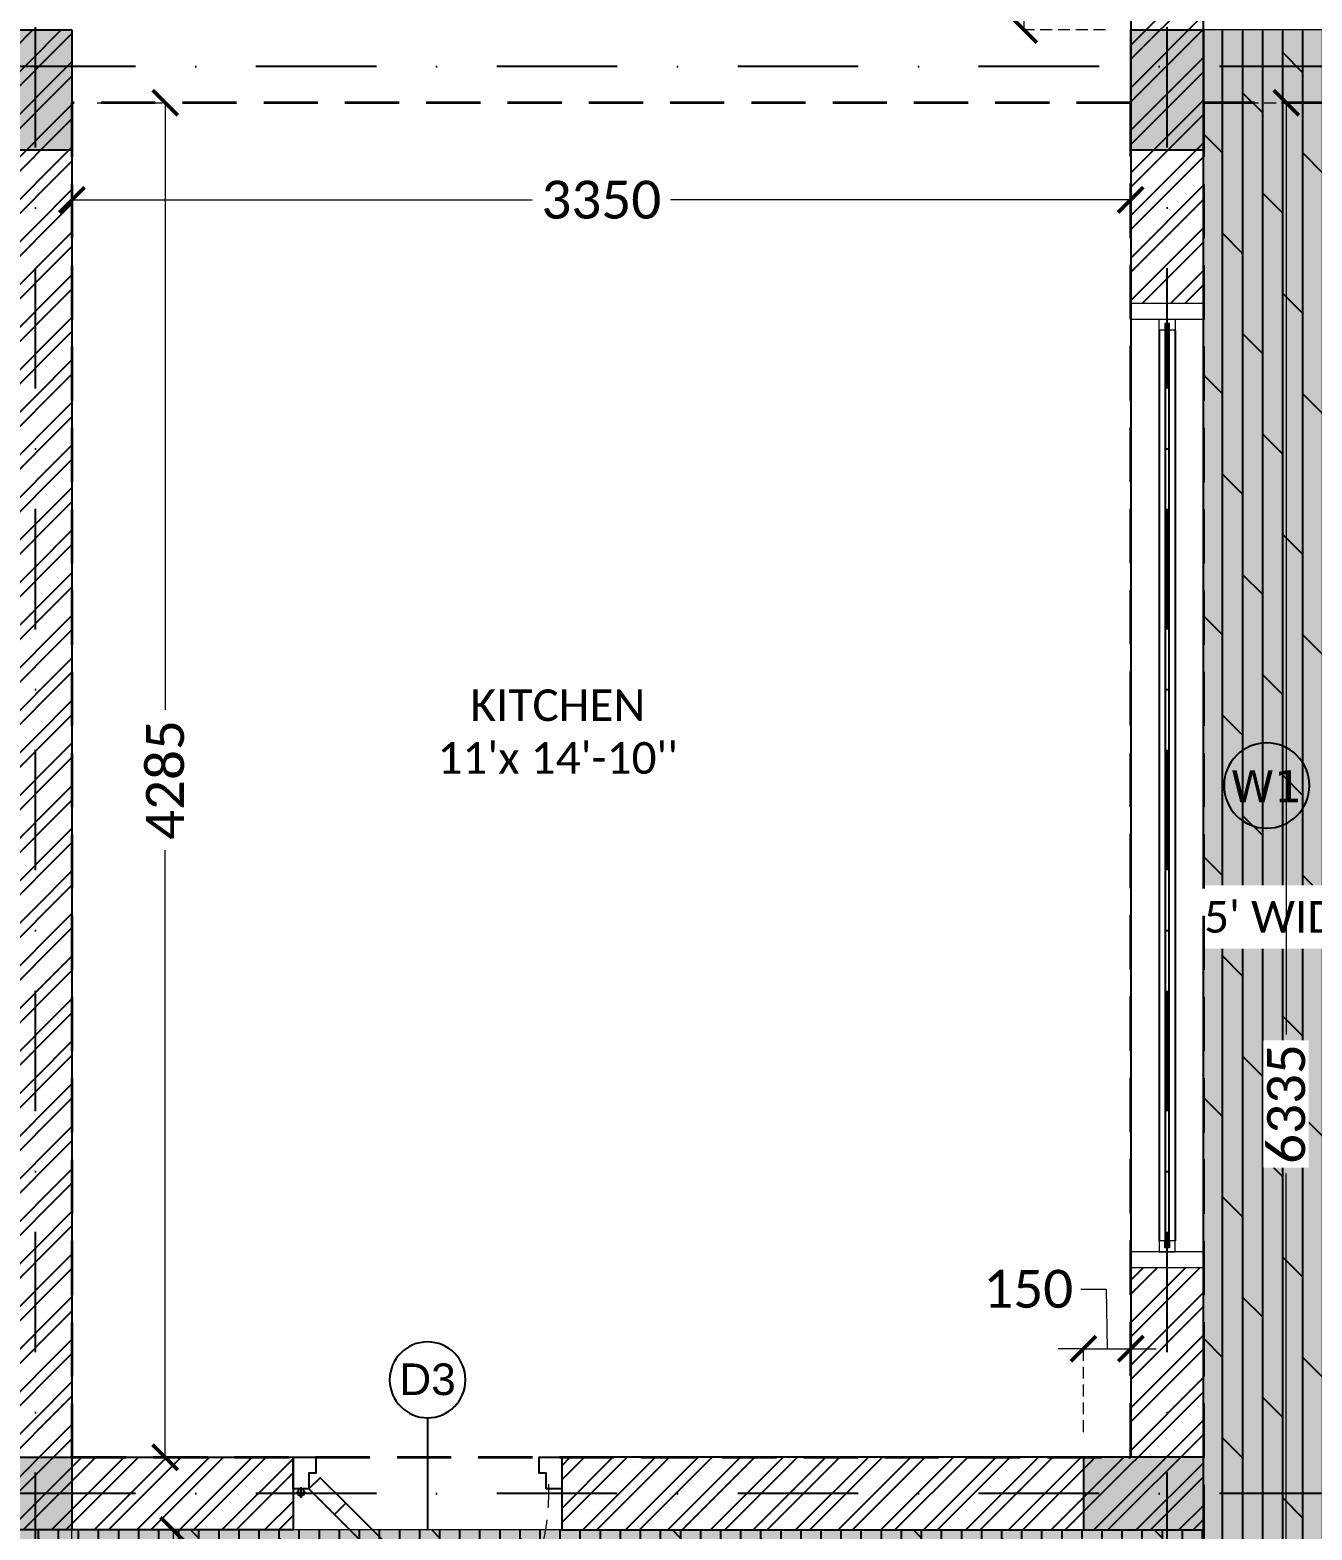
# Model space of a CAD drawing. Header units: millimetres. Extents: x -10000 to 124200, y -12045 to 23620.
# Drawn here: x 41957 to 46013, y 0 to 4745 of the extents above; entities that cross this region are included whole.
import ezdxf
from ezdxf.enums import TextEntityAlignment as Align

# ---------------------------------------------------------------- set-up
doc = ezdxf.new("R2010")
doc.units = ezdxf.units.MM
doc.header["$LTSCALE"] = 150
doc.set_wipeout_variables(frame=1)
for name, pattern in [('3BHK-W(SB)$0$HIDDEN', [0.375, 0.25, -0.125]), ('DASHDOTX2', [50.8, 25.4, -12.7, 0, -12.7]), ('DASHED', [0.75, 0.5, -0.25]), ('HIDDENX2', [19.05, 12.7, -6.35])]:
    doc.linetypes.add(name, pattern=pattern)
for name, color, linetype in [('ad-Column', 3, 'Continuous'), ('ad-Column Hatch', 125, 'Continuous'), ('ad-Door', 11, 'Continuous'), ('ad-Furniture', 8, 'Continuous'), ('ad-Grid', 8, 'DASHDOTX2'), ('ad-Text main', 7, 'Continuous'), ('ad-Text Main_Door&window Label', 7, 'Continuous'), ('ad-Verandah', 33, 'Continuous'), ('ad-Wall', 240, 'Continuous'), ('ad-Wall hatch', 8, 'Continuous')]:
    doc.layers.add(name, color=color, linetype=linetype)
doc.layers.add('ad-Dimension', color=5, linetype='Continuous', lineweight=0, true_color=0x0000ff)
doc.layers.add('ad-Framing', color=30, linetype='Continuous', lineweight=35, true_color=0xff7f00)
doc.layers.add('ad-Elevation 10', color=8, linetype='Continuous', lineweight=0)
doc.layers.add('ad-Glass Sectionline', color=140, linetype='Continuous', true_color=0x00bfff)
doc.layers.get('ad-Furniture').off()
doc.styles.add('6 U T S R N_Corridor-Basement$0$Standard', font='arial.ttf')
doc.styles.add('6 U T S R N_Typical Floor Plan$0$3BHK-E(NB)$0$grid_text', font='verdana.ttf', dxfattribs={"width": 0.9})
doc.styles.add('New Text Style', font='arial.ttf', dxfattribs={"height": 100})
doc.styles.add('ROMANS-TITLE', font='arial.ttf', dxfattribs={"width": 0.8})
doc.styles.get("Standard").update_dxf_attribs({"font": 'calibril.ttf'})
doc.dimstyles.new('A-75-DIM-INT (Framing)', dxfattribs={"dimscale": 100, "dimtxt": 1.5, "dimasz": 1, "dimexe": 0, "dimexo": 0, "dimgap": 0.5, "dimtad": 0, "dimdec": 0, "dimdsep": 46, "dimtxsty": 'ROMANS-TITLE', "dimblk": 'ARCHTICK', "dimcen": 0.025, "dimclrd": 5, "dimclre": 5, "dimclrt": 256, "dimazin": 2, "dimtfac": 1, "dimtdec": 0, "dimtmove": 1, "dimatfit": 0, "dimldrblk": 'ARCHTICK', "dimfxl": 1, "dimtfill": 1, "dimtolj": 1, "dimtzin": 0, "dimarcsym": 0})

# ---------------------------------------------------------------- blocks, each defined once
blk = doc.blocks.new('6 U T S R N_Typical Floor Plan$0$ad_Window Tag')
blk.add_circle((0, 0), 150)
at = {"style": '6 U T S R N_Typical Floor Plan$0$3BHK-E(NB)$0$grid_text', "width": 0.9}
blk.add_attdef('D1', text='', height=125, dxfattribs=at).set_placement((0, 0), align=Align.MIDDLE_CENTER)
blk = doc.blocks.new('zw$3849')
at = {"layer": 'ad-Text Main_Door&window Label'}
ref = blk.add_blockref('6 U T S R N_Typical Floor Plan$0$ad_Window Tag', (12320, 2355), dxfattribs=dict(at, xscale=-0.9, yscale=0.9, zscale=0.9))
ref.add_attrib('D1', 'W1', dxfattribs={"height": 101.25, "rotation": 1800, "style": '6 U T S R N_Typical Floor Plan$0$3BHK-E(NB)$0$grid_text'}).set_placement((12319, 2352.9), align=Align.MIDDLE_CENTER)
at = {"layer": 'ad-Text main', "char_height": 100, "width": 1424.195, "attachment_point": 5, "bg_fill": 2}
for s, insert in [("KITCHEN\\P11'x 14'-10''", (10077.5, 2525.1)), ("\\pxqj;5' WIDE VERANDAH", (12834.1, 1938.9))]:
    blk.add_mtext(s, dxfattribs=dict(at, insert=insert))
blk = doc.blocks.new('*U149')
for p, q in [((-25, -127.8), (-25, -94.4)), ((-8.3, -111.1), (-41.7, -111.1)), ((-563.8, -513.3), (-548.9, -528.2)), ((-498.7, -578.5), (-513.6, -563.6))]:
    blk.add_line(p, q)
for points in [[(-800, -100), (-800, -50), (-778.6, -50), (-778.6, -35.7), (-778.6, 0), (-850, 0), (-850, -100)], [(-50, -100), (0, -100), (0, 0), (-71.4, 0), (-71.4, -35.7), (-71.4, -50), (-50, -50)], [(-50, -100), (-130.8, -180.8), (-166.2, -145.5), (-85.4, -64.6)], [(-130.8, -180.8), (-499.5, -549.5), (-534.9, -514.2), (-166.2, -145.5)], [(-580.3, -630.3), (-499.5, -549.5), (-534.9, -514.2), (-615.7, -595)]]:
    blk.add_lwpolyline(points, close=True)
for points in [[(-560.7, -540), (-588.2, -512.5), (-525.4, -449.7), (-517.5, -457.6), (-574.5, -526.2)], [(-525.4, -575.4), (-497.9, -602.8), (-435.1, -540), (-442.9, -532.2), (-511.5, -589.2)]]:
    blk.add_lwpolyline(points)
blk.add_circle((-25, -111.1), 11.1)
at = {"color": 8, "linetype": 'DASHED', "lineweight": 0}
blk.add_arc((-66, -108.5), 741.9, 178.1881, 271.8119, dxfattribs=at)
at = {"layer": 'ad-Text Main_Door&window Label'}
blk.add_line((-425, 125), (-425, -230), dxfattribs=at)
blk.add_circle((-425.3, 245), 120, dxfattribs=at)
at = {"layer": 'ad-Text Main_Door&window Label', "style": 'New Text Style'}
blk.add_attdef('D1', text='', height=100, dxfattribs=at).set_placement((-425.3, 245), align=Align.MIDDLE_CENTER)
blk = doc.blocks.new('zw$4DB2')
blk.add_wipeout([(0, 3050), (0, 0), (-230, 0), (-230, 3050)]).dxf.layer = 'ad-Elevation 10'
at = {"layer": 'ad-Elevation 10'}
for points in [[(-230, 3000), (0, 3000), (0, 3050), (-230, 3050)], [(-122, 2965), (-140, 2965), (-140, 3000), (-90, 3000), (-90, 2965), (-108, 2965), (-108, 2987), (-122, 2987)], [(-230, 50), (-230, 0), (0, 0), (0, 50)], [(-122, 85), (-140, 85), (-140, 50), (-90, 50), (-90, 85), (-108, 85), (-108, 63), (-122, 63)]]:
    blk.add_lwpolyline(points, close=True, dxfattribs=at)
for points in [[(-230, 0), (-230, 3050)], [(0, 0), (0, 3050)]]:
    blk.add_lwpolyline(points, dxfattribs=at)
at = {"layer": 'ad-Glass Sectionline'}
for points in [[(-140, 2965), (-140, 85)], [(-90, 2965), (-90, 85)]]:
    blk.add_lwpolyline(points, dxfattribs=at)
blk.add_lwpolyline([(-110, 2982.5), (-110, 65), (-120, 65), (-120, 2982.5)], close=True, dxfattribs=at)
blk = doc.blocks.new('zw$42B5')
at = {"layer": 'ad-Wall hatch', "transparency": 33554610}
h = blk.add_hatch(dxfattribs=at)
h.set_pattern_fill('ANSI32', color=256, scale=10)
h.set_pattern_definition([(45, (-1040635.14, 674820.02), (-67.351921, 67.351921), []), (45, (-1040590.24, 674820.02), (-67.351921, 67.351921), [])])
h.paths.add_polyline_path([(12120, 13620), (12120, 10220), (11890, 10220), (11890, 13390), (7240, 13390), (7240, 8645), (4245, 8645), (4245, 8875), (4445, 8875), (4445, 9370), (4560, 9370), (4560, 8760), (7010, 8760), (7010, 10500), (6360, 10500), (6360, 10615), (7010, 10615), (7010, 13390), (4560, 13390), (4560, 10615), (5560, 10615), (5560, 10500), (4445, 10500), (4445, 13390), (230, 13390), (230, 8875), (3345, 8875), (3345, 8645), (3060, 8645), (3060, 4745), (3345, 4745), (3345, 4515), (230, 4515), (230, 230), (4995, 230), (4995, 3130), (6060, 3130), (6060, 3015), (5110, 3015), (5110, 230), (8310, 230), (8310, 3015), (6860, 3015), (6860, 3130), (8310, 3130), (8310, 4630), (5110, 4630), (5110, 3930), (4995, 3930), (4995, 4515), (4245, 4515), (4245, 4745), (8540, 4745), (8540, 230), (9240, 230), (9240, 0), (0, 0), (0, 4745), (2830, 4745), (2830, 8645), (0, 8645), (0, 13620)])
h = blk.add_hatch(dxfattribs=at)
h.set_pattern_fill('ANSI32', color=256, scale=10)
h.set_pattern_definition([(45, (411299.33, 102900.03), (-67.35192, 67.35192), []), (45, (411344.235, 102900.03), (-67.35192, 67.35192), [])])
h.paths.add_polyline_path([(12120, 0), (12120, 9020), (11890, 9020), (11890, 230), (10090, 230), (10090, 0)])
at = {"layer": 'ad-Wall'}
blk.add_lwpolyline([(8540, 4745), (8540, 230), (9240, 230), (9240, 0), (0, 0)], dxfattribs=at)
at = {"layer": 'ad-Door', "ltscale": 5}
ref = blk.add_blockref('*U149', (9240, 230), dxfattribs=dict(at, xscale=-1, rotation=359.9999999999999))
ref.add_attrib('D1', 'D3', dxfattribs={"layer": 'ad-Text Main_Door&window Label', "height": 100, "rotation": 360, "style": 'New Text Style'}).set_placement((9665.3, 476.8), align=Align.MIDDLE_CENTER)
at = {"rotation": 359.9999999999999}
blk.add_blockref('zw$4DB2', (12120, 830), dxfattribs=at)
at = {"layer": 'ad-Wall'}
blk.add_lwpolyline([(12120, 0), (12120, 9020), (11890, 9020), (11890, 230), (10090, 230), (10090, 0)], close=True, dxfattribs=at)
blk = doc.blocks.new('zw$6AA0')
at = {"layer": 'ad-Column Hatch', "transparency": 33554687}
h = blk.add_hatch(color=256, dxfattribs=at)
h.dxf.hatch_style = 1
h.paths.add_polyline_path([(0, -230), (380, -230), (380, 0), (0, 0)])
at = {"layer": 'ad-Column'}
blk.add_lwpolyline([(0, -230), (380, -230), (380, 0), (0, 0)], close=True, dxfattribs=at)
blk = doc.blocks.new('1625E_Columns')
at = {"layer": 'ad-Column', "xscale": -1}
for p, rotation in [((8310, 4745), 90), ((11890, 4745), 90), ((8160, 0), 180)]:
    blk.add_blockref('zw$6AA0', p, dxfattribs=dict(at, rotation=rotation))
at = {"layer": 'ad-Column', "rotation": 179.9999999999997}
blk.add_blockref('zw$6AA0', (12120, 0), dxfattribs=at)
blk = doc.blocks.new('zw$D357')
at = {"layer": 'ad-Elevation 10', "insert": (210.4, -857.9), "char_height": 100, "width": 720.07, "attachment_point": 5, "rotation": 90, "style": '6 U T S R N_Corridor-Basement$0$Standard', "bg_fill": 3, "box_fill_scale": 1, "bg_fill_color": 257, "bg_fill_transparency": 0}
blk.add_mtext('{\\fCalibri Light|b0|i0|c0|p34;JAALI WALL}', dxfattribs=at)
blk.add_wipeout([(0, 0), (115, 0), (115, -1750), (0, -1750)])
at = {"layer": 'ad-Elevation 10'}
blk.add_lwpolyline([(115, -1750), (115, 0), (0, 0), (0, -1750)], close=True, dxfattribs=at)
blk = doc.blocks.new('zw$2927')
at = {"layer": 'ad-Furniture'}
blk.add_blockref('zw$D357', (-3695, -13620), dxfattribs=at)
blk = doc.blocks.new('zw$3055')
at = {"layer": 'ad-Verandah', "transparency": 33554559}
h = blk.add_hatch(color=256, dxfattribs=at)
h.dxf.hatch_style = 1
h.paths.add_polyline_path([(13640, -8875), (12120, -8875), (12120, -13620), (6200, -13620), (6200, -15670), (13640, -15670)])
at = {"layer": 'ad-Verandah', "transparency": 33554687}
h = blk.add_hatch(dxfattribs=at)
h.set_pattern_fill('DOLMIT', color=256, scale=10, angle=90)
h.set_pattern_definition([(90, (-1084315.54, 661200.024), (-63.5, 5e-14), []), (135, (-1084315.54, 661200.02), (-126.999913, -126.999913), [89.80256, -179.605122])])
h.paths.add_polyline_path([(13640, -8875), (12120, -8875), (12120, -13620), (6200, -13620), (6200, -15670), (13640, -15670)])
at = {"layer": 'ad-Verandah', "lineweight": 9}
blk.add_lwpolyline([(13640, -8875), (12120, -8875), (12120, -13620), (6200, -13620), (6200, -15670), (13640, -15670)], close=True, dxfattribs=at)
blk = doc.blocks.new('1625_East Villa')
at = {"layer": 'ad-Verandah', "rotation": 360}
blk.add_blockref('zw$3055', (0, 13620), dxfattribs=at)
blk.add_blockref('1625E_Columns', (0, 0))
at = {"layer": 'ad-Furniture', "rotation": 360}
blk.add_blockref('zw$2927', (12120, 13620), dxfattribs=at)
at = {"layer": 'ad-Wall'}
blk.add_blockref('zw$42B5', (0, 0), dxfattribs=at)
at = {"layer": 'ad-Text main'}
blk.add_blockref('zw$3849', (0, 0), dxfattribs=at)
blk = doc.blocks.new('1625E_Grid')
at = {"layer": 'ad-Grid', "ltscale": 0.1}
for points in [[(8425, -4010), (8425, 16020)], [(12005, -4010), (12005, 16020)], [(15600, 4630), (-1800, 4630)], [(15600, 115), (-1800, 115)]]:
    blk.add_lwpolyline(points, dxfattribs=at)
blk = doc.blocks.new('zw$7E9D')
at = {"layer": 'ad-Framing', "linetype": 'HIDDENX2', "ltscale": 0.09}
for points in [[(8540, -13390), (11890, -13390), (11890, -9105), (8540, -9105)], [(12120, -15440), (13310, -15440), (13310, -9105), (12120, -9105)]]:
    blk.add_lwpolyline(points, close=True, dxfattribs=at)
blk = doc.blocks.new('_ArchTick')
at = {"color": 0, "linetype": 'ByBlock', "const_width": 0.15}
blk.add_lwpolyline([(-0.5, -0.5), (0.5, 0.5)], dxfattribs=at)
blk = doc.blocks.new('*D36')
at = {"layer": 'ad-Dimension', "lineweight": -2, "transparency": 16777216}
for p, q in [((11502.4, -12627.7), (11582.4, -12627.7)), ((11582.4, -12627.7), (11585, -12816.4)), ((11510, -12816.4), (11430, -12816.4)), ((11510, -12816.4), (11660, -12816.4)), ((11660, -12816.4), (11740, -12816.4))]:
    blk.add_line(p, q, dxfattribs=at)
at = {"layer": 'ad-Dimension', "linetype": '3BHK-W(SB)$0$HIDDEN', "lineweight": -2, "transparency": 16777216}
for p, q in [((11510, -13080), (11510, -12816.4)), ((11660, -13080), (11660, -12816.4))]:
    blk.add_line(p, q, dxfattribs=at)
at = {"layer": 'Defpoints', "color": 0, "transparency": 16777216}
for p in [(11660, -12816.4), (11510, -13160), (11660, -13160)]:
    blk.add_point(p, dxfattribs=at)
at = {"layer": 'ad-Dimension', "lineweight": -2, "transparency": 16777216, "xscale": 80, "yscale": 80, "zscale": 80}
blk.add_blockref('_ArchTick', (11510, -12816.4), dxfattribs=at)
at = {"layer": 'ad-Dimension', "lineweight": -2, "transparency": 16777216, "xscale": 80, "yscale": 80, "zscale": 80, "rotation": 180}
blk.add_blockref('_ArchTick', (11660, -12816.4), dxfattribs=at)
at = {"layer": 'ad-Dimension', "transparency": 16777216, "insert": (11335.7, -12627.7), "char_height": 120, "attachment_point": 5, "bg_fill": 3, "box_fill_scale": 1.1, "bg_fill_color": 257, "bg_fill_transparency": 0}
blk.add_mtext('\\A1;150', dxfattribs=at)
blk = doc.blocks.new('*D44')
at = {"layer": 'ad-Dimension', "linetype": '3BHK-W(SB)$0$HIDDEN', "lineweight": -2, "transparency": 16777216}
for p, q in [((8390, -8875), (8605.4, -8875)), ((8390, -13160), (8605.4, -13160))]:
    blk.add_line(p, q, dxfattribs=at)
at = {"layer": 'ad-Dimension', "lineweight": -2, "transparency": 16777216}
for p, q in [((8605.4, -8875), (8605.4, -10795.5)), ((8605.4, -13160), (8605.4, -11239.5))]:
    blk.add_line(p, q, dxfattribs=at)
at = {"layer": 'Defpoints', "color": 0, "transparency": 16777216}
for p in [(8310, -8875), (8605.4, -8875), (8310, -13160)]:
    blk.add_point(p, dxfattribs=at)
at = {"layer": 'ad-Dimension', "lineweight": -2, "transparency": 16777216, "xscale": 80, "yscale": 80, "zscale": 80}
for p, rotation in [((8605.4, -8875), 90), ((8605.4, -13160), 270)]:
    blk.add_blockref('_ArchTick', p, dxfattribs=dict(at, rotation=rotation))
at = {"layer": 'ad-Dimension', "transparency": 16777216, "insert": (8605.4, -11017.5), "char_height": 120, "attachment_point": 5, "rotation": 90, "bg_fill": 3, "box_fill_scale": 1.1, "bg_fill_color": 257, "bg_fill_transparency": 0}
blk.add_mtext('\\A1;4285', dxfattribs=at)
blk = doc.blocks.new('*D45')
at = {"layer": 'ad-Dimension', "linetype": '3BHK-W(SB)$0$HIDDEN', "lineweight": -2, "transparency": 16777216}
for p, q in [((8310, -8955), (8310, -9182.3)), ((11660, -8955), (11660, -9182.3))]:
    blk.add_line(p, q, dxfattribs=at)
at = {"layer": 'ad-Dimension', "lineweight": -2, "transparency": 16777216}
for p, q in [((8310, -9182.3), (9766.1, -9182.3)), ((11660, -9182.3), (10203.9, -9182.3))]:
    blk.add_line(p, q, dxfattribs=at)
at = {"layer": 'Defpoints', "color": 0, "transparency": 16777216}
for p in [(8310, -8875), (11660, -8875), (11660, -9182.3)]:
    blk.add_point(p, dxfattribs=at)
at = {"layer": 'ad-Dimension', "lineweight": -2, "transparency": 16777216, "xscale": 80, "yscale": 80, "zscale": 80, "rotation": 180}
blk.add_blockref('_ArchTick', (8310, -9182.3), dxfattribs=at)
at = {"layer": 'ad-Dimension', "lineweight": -2, "transparency": 16777216, "xscale": 80, "yscale": 80, "zscale": 80}
blk.add_blockref('_ArchTick', (11660, -9182.3), dxfattribs=at)
at = {"layer": 'ad-Dimension', "transparency": 16777216, "insert": (9985, -9182.3), "char_height": 120, "attachment_point": 5, "bg_fill": 3, "box_fill_scale": 1.1, "bg_fill_color": 257, "bg_fill_transparency": 0}
blk.add_mtext('\\A1;3350', dxfattribs=at)
blk = doc.blocks.new('*D50')
at = {"layer": 'ad-Dimension', "linetype": '3BHK-W(SB)$0$HIDDEN', "lineweight": -2, "transparency": 16777216}
for p, q in [((11580, -4745), (11322.5, -4745)), ((11580, -8645), (11322.5, -8645))]:
    blk.add_line(p, q, dxfattribs=at)
at = {"layer": 'ad-Dimension', "lineweight": -2, "transparency": 16777216}
for p, q in [((11322.5, -4745), (11322.5, -6476.1)), ((11322.5, -8645), (11322.5, -6913.9))]:
    blk.add_line(p, q, dxfattribs=at)
at = {"layer": 'Defpoints', "color": 0, "transparency": 16777216}
for p in [(11660, -4745), (11322.5, -8645), (11660, -8645)]:
    blk.add_point(p, dxfattribs=at)
at = {"layer": 'ad-Dimension', "lineweight": -2, "transparency": 16777216, "xscale": 80, "yscale": 80, "zscale": 80}
for p, rotation in [((11322.5, -4745), 90), ((11322.5, -8645), 270)]:
    blk.add_blockref('_ArchTick', p, dxfattribs=dict(at, rotation=rotation))
at = {"layer": 'ad-Dimension', "transparency": 16777216, "insert": (11322.5, -6695), "char_height": 120, "attachment_point": 5, "rotation": 90, "bg_fill": 3, "box_fill_scale": 1.1, "bg_fill_color": 257, "bg_fill_transparency": 0}
blk.add_mtext('\\A1;3900', dxfattribs=at)
blk = doc.blocks.new('*D63')
at = {"layer": 'ad-Dimension', "linetype": '3BHK-W(SB)$0$HIDDEN', "lineweight": -2, "transparency": 16777216}
for p, q in [((11970, -8875), (12152, -8875)), ((11970, -15210), (12152, -15210))]:
    blk.add_line(p, q, dxfattribs=at)
at = {"layer": 'ad-Dimension', "lineweight": -2, "transparency": 16777216}
for p, q in [((12152, -8875), (12152, -11822.5)), ((12152, -15210), (12152, -12262.5))]:
    blk.add_line(p, q, dxfattribs=at)
at = {"layer": 'Defpoints', "color": 0, "transparency": 16777216}
for p in [(11890, -8875), (12152, -8875), (11890, -15210)]:
    blk.add_point(p, dxfattribs=at)
at = {"layer": 'ad-Dimension', "lineweight": -2, "transparency": 16777216, "xscale": 80, "yscale": 80, "zscale": 80}
for p, rotation in [((12152, -8875), 90), ((12152, -15210), 270)]:
    blk.add_blockref('_ArchTick', p, dxfattribs=dict(at, rotation=rotation))
at = {"layer": 'ad-Dimension', "transparency": 16777216, "insert": (12152, -12042.5), "char_height": 120, "attachment_point": 5, "rotation": 90, "bg_fill": 3, "box_fill_scale": 1.1, "bg_fill_color": 257, "bg_fill_transparency": 0}
blk.add_mtext('\\A1;6335', dxfattribs=at)
blk = doc.blocks.new('*D64')
at = {"layer": 'ad-Dimension', "linetype": '3BHK-W(SB)$0$HIDDEN', "lineweight": -2, "transparency": 16777216}
for p, q in [((8390, -13390), (8630.6, -13390)), ((8390, -15210), (8630.6, -15210))]:
    blk.add_line(p, q, dxfattribs=at)
at = {"layer": 'ad-Dimension', "lineweight": -2, "transparency": 16777216}
for p, q in [((8630.6, -13390), (8630.6, -14086.7)), ((8630.6, -15210), (8630.6, -14513.3))]:
    blk.add_line(p, q, dxfattribs=at)
at = {"layer": 'Defpoints', "color": 0, "transparency": 16777216}
for p in [(8310, -13390), (8630.6, -13390), (8310, -15210)]:
    blk.add_point(p, dxfattribs=at)
at = {"layer": 'ad-Dimension', "lineweight": -2, "transparency": 16777216, "xscale": 80, "yscale": 80, "zscale": 80}
for p, rotation in [((8630.6, -13390), 90), ((8630.6, -15210), 270)]:
    blk.add_blockref('_ArchTick', p, dxfattribs=dict(at, rotation=rotation))
at = {"layer": 'ad-Dimension', "transparency": 16777216, "insert": (8630.6, -14300), "char_height": 120, "attachment_point": 5, "rotation": 90, "bg_fill": 3, "box_fill_scale": 1.1, "bg_fill_color": 257, "bg_fill_transparency": 0}
blk.add_mtext('\\A1;1820', dxfattribs=at)
blk = doc.blocks.new('zw$7D19')
at = {"layer": 'ad-Dimension'}
for base, p1, p2, picture, middle in [((11322.5, -8645), (11660, -4745), (11660, -8645), '*D50', (11322.5, -6695)), ((8605.4, -8875), (8310, -13160), (8310, -8875), '*D44', (8605.4, -11017.5)), ((12152, -8875), (11890, -15210), (11890, -8875), '*D63', (12152, -12042.5)), ((8630.6, -13390), (8310, -15210), (8310, -13390), '*D64', (8630.6, -14300))]:
    dim = blk.add_linear_dim(base=base, p1=p1, p2=p2, angle=90, dimstyle='A-75-DIM-INT (Framing)', override={"dimscale": 80, "dimexo": 1, "dimtxsty": 'Standard', "dimblk": 'ArchTick', "dimclrd": 256, "dimclre": 256, "dimfxl": 10, "dimtfill": 1, "dimtfillclr": 0}, dxfattribs=at)
    dim.commit()
    dim.dimension.update_dxf_attribs({"geometry": picture, "text_midpoint": middle})
dim = blk.add_linear_dim(base=(11660, -12816.4), p1=(11510, -13160), p2=(11660, -13160), dimstyle='A-75-DIM-INT (Framing)', override={"dimscale": 80, "dimexo": 1, "dimtxsty": 'Standard', "dimblk": 'ArchTick', "dimclrd": 256, "dimclre": 256, "dimfxl": 10, "dimtfill": 1, "dimtfillclr": 0}, dxfattribs=at)
dim.commit()
dim.dimension.update_dxf_attribs({"geometry": '*D36', "text_midpoint": (11462.4, -12627.7), "dimtype": 128})
dim = blk.add_linear_dim(base=(11660, -9182.3), p1=(8310, -8875), p2=(11660, -8875), dimstyle='A-75-DIM-INT (Framing)', override={"dimscale": 80, "dimexo": 1, "dimtxsty": 'Standard', "dimblk": 'ArchTick', "dimclrd": 256, "dimclre": 256, "dimfxl": 10, "dimtfill": 1, "dimtfillclr": 0}, dxfattribs=at)
dim.commit()
dim.dimension.update_dxf_attribs({"geometry": '*D45', "text_midpoint": (9985, -9182.3)})

msp = doc.modelspace()

# ---------------------------------------------------------------- block references
at = {"linetype": 'HIDDENX2', "ltscale": 0.09}
msp.add_blockref('1625_East Villa', (33550, 0), dxfattribs=at)

# ---------------------------------------------------------------- next in the draw order: block references
at = {"layer": 'ad-Framing', "linetype": 'HIDDENX2', "ltscale": 0.09}
msp.add_blockref('1625E_Grid', (33550, 0), dxfattribs=at)

# ---------------------------------------------------------------- next in the draw order: block references
at = {"layer": 'ad-Framing'}
msp.add_blockref('zw$7E9D', (33550, 13620), dxfattribs=at)

# ---------------------------------------------------------------- next in the draw order: block references
at = {"layer": 'ad-Dimension'}
msp.add_blockref('zw$7D19', (33780, 13390), dxfattribs=at)

doc.saveas('drawing.dxf')
